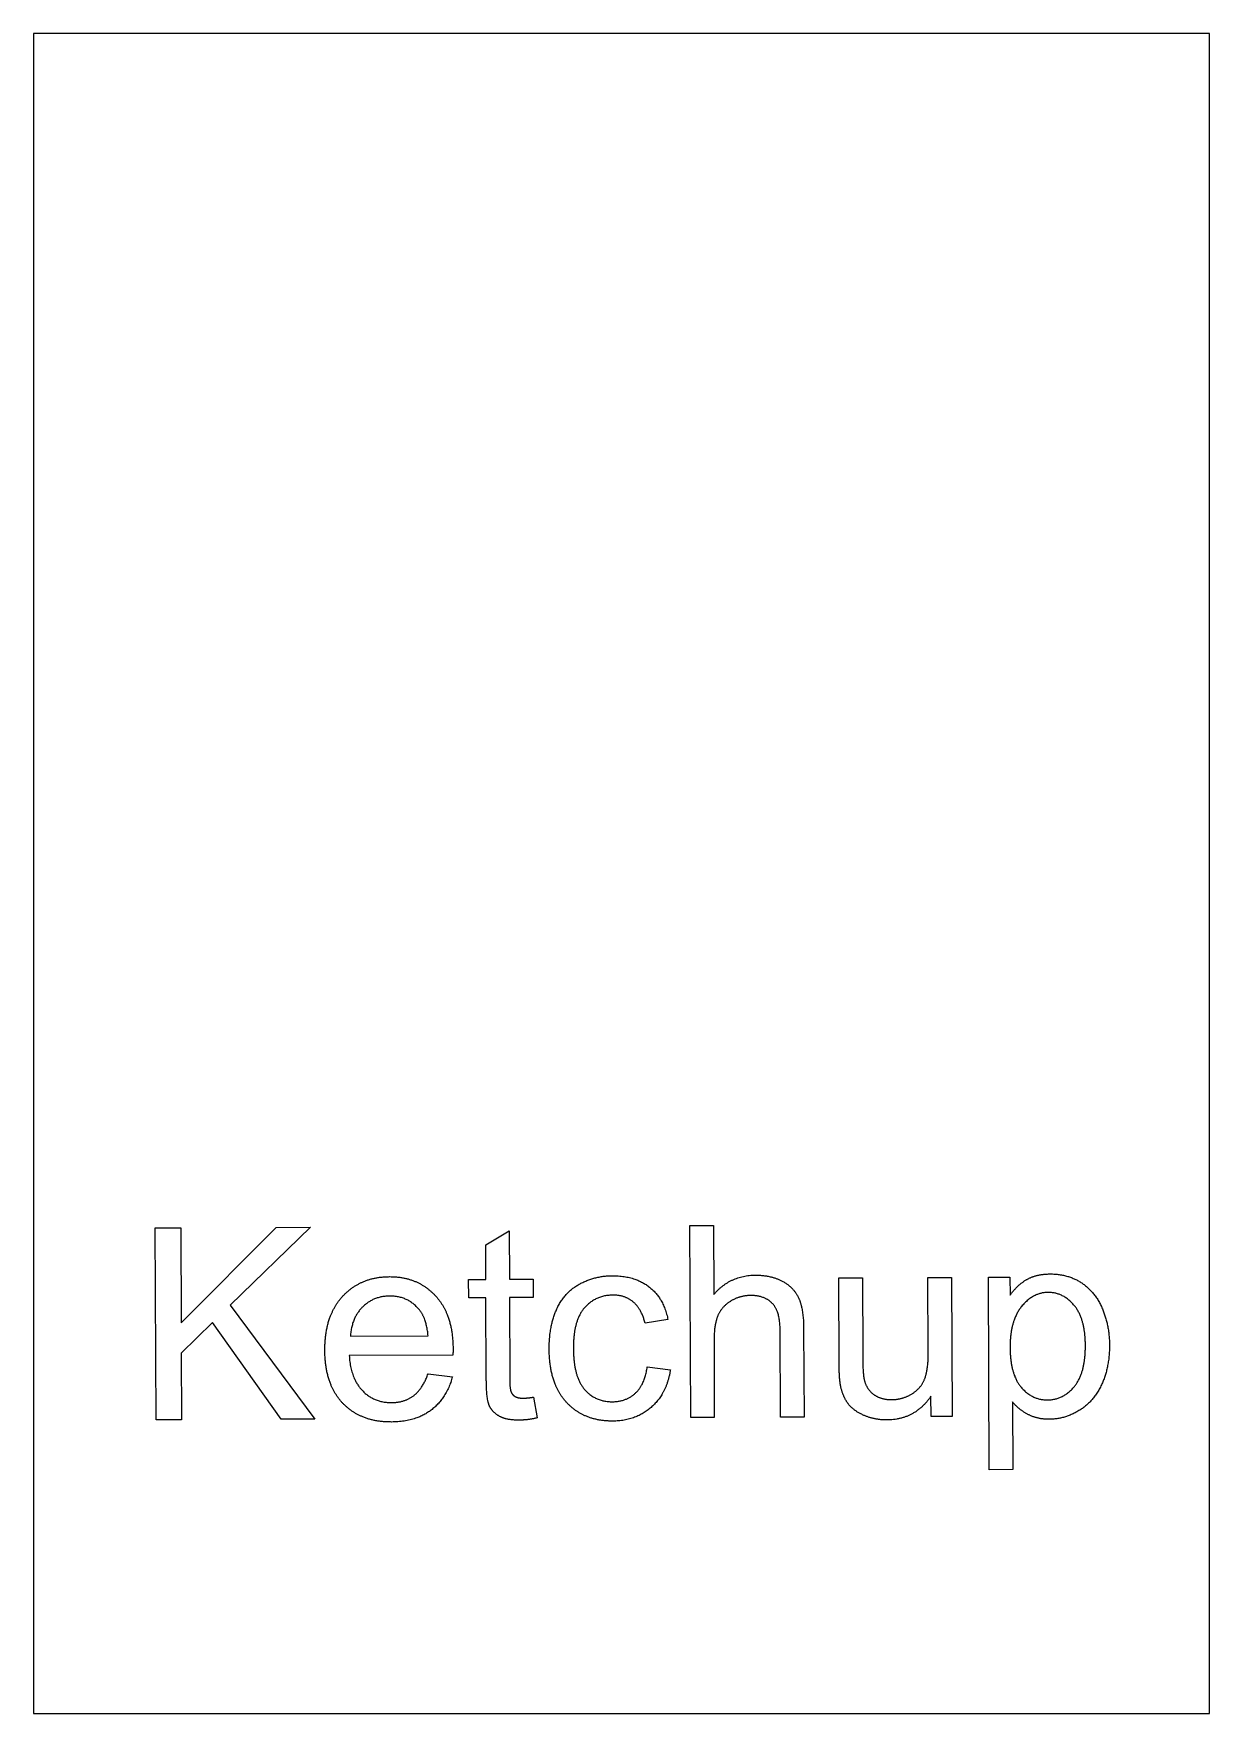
# Model space of a CAD drawing. Header units: millimetres. Extents: x -49 to 0, y 0 to 70.
import ezdxf

# ---------------------------------------------------------------- set-up
doc = ezdxf.new("R2010")
doc.units = ezdxf.units.MM
doc.layers.get('0').update_dxf_attribs({"linetype": 'CONTINUOUS'})

msp = doc.modelspace()

# ---------------------------------------------------------------- linework, layer by layer
for p, q in [((-21.647, 20.325), (-20.665, 20.329)), ((-21.614, 12.325), (-21.647, 20.325)), ((-20.665, 20.329), (-20.653, 17.459)), ((-30.157, 19.521), (-29.183, 20.114)), ((-29.183, 20.114), (-29.174, 18.09)), ((-30.151, 18.086), (-30.157, 19.521)), ((-30.871, 18.083), (-30.151, 18.086)), ((-30.868, 17.319), (-30.871, 18.083)), ((-29.174, 18.09), (-28.187, 18.094)), ((-28.187, 18.094), (-28.184, 17.33)), ((-15.445, 18.146), (-14.462, 18.15)), ((-15.43, 14.555), (-15.445, 18.146)), ((-14.462, 18.15), (-14.449, 14.936)), ((-11.728, 18.161), (-10.746, 18.165)), ((-11.716, 15.056), (-11.728, 18.161)), ((-10.746, 18.165), (-10.722, 12.37)), ((-9.207, 18.172), (-8.312, 18.175)), ((-9.174, 10.155), (-9.207, 18.172)), ((-8.312, 18.175), (-8.309, 17.422)), ((-30.148, 17.322), (-30.868, 17.319)), ((-30.134, 13.987), (-30.148, 17.322)), ((-28.184, 17.33), (-29.171, 17.326)), ((-29.171, 17.326), (-29.157, 13.937)), ((-22.564, 16.414), (-23.519, 16.263)), ((-35.795, 15.721), (-32.559, 15.735)), ((-20.645, 15.5), (-20.632, 12.329)), ((-17.876, 12.341), (-17.892, 16.013)), ((-16.909, 16.017), (-16.894, 12.345)), ((-31.524, 14.931), (-35.846, 14.913)), ((-32.563, 14.147), (-31.548, 14.025)), ((-23.429, 14.441), (-22.463, 14.319)), ((-28.166, 13.177), (-28.021, 12.31)), ((-11.601, 12.366), (-11.604, 13.218)), ((-8.204, 12.981), (-8.192, 10.159)), ((-20.632, 12.329), (-21.614, 12.325)), ((-16.894, 12.345), (-17.876, 12.341)), ((-10.722, 12.37), (-11.601, 12.366)), ((-8.192, 10.159), (-9.174, 10.155))]:
    msp.add_line(p, q)
for points in [[(-49, 0), (0, 0), (0, 70), (-49, 70)], [(-43.895, 12.234), (-43.928, 20.234), (-42.87, 20.238), (-42.853, 16.271), (-38.897, 20.254), (-37.462, 20.26), (-40.804, 17.005), (-37.281, 12.261), (-38.678, 12.255), (-41.544, 16.292), (-42.848, 15.01), (-42.837, 12.238)]]:
    msp.add_lwpolyline(points, close=True)
for points in [[(-26.268, 17.88), (-25.633, 18.235), (-24.886, 18.238)], [(-24.886, 18.238), (-23.942, 18.242), (-23.339, 17.767)], [(-20.653, 17.459), (-19.969, 18.258), (-18.921, 18.263)], [(-18.921, 18.263), (-18.277, 18.265), (-17.802, 18.013)], [(-7.597, 18.088), (-7.2, 18.311), (-6.632, 18.313)], [(-6.632, 18.313), (-5.89, 18.316), (-5.321, 17.937)], [(-36.118, 17.384), (-35.369, 18.195), (-34.168, 18.2)], [(-34.168, 18.2), (-33.006, 18.205), (-32.266, 17.417)], [(-27.21, 16.821), (-26.902, 17.526), (-26.268, 17.88)], [(-23.339, 17.767), (-22.737, 17.292), (-22.564, 16.414)], [(-17.802, 18.013), (-17.326, 17.762), (-17.119, 17.315)], [(-8.309, 17.422), (-7.995, 17.865), (-7.597, 18.088)], [(-6.722, 17.543), (-7.349, 17.541), (-7.83, 16.952)], [(-5.631, 16.997), (-6.089, 17.546), (-6.722, 17.543)], [(-5.321, 17.937), (-4.752, 17.557), (-4.46, 16.862)], [(-36.862, 15.111), (-36.868, 16.574), (-36.118, 17.384)], [(-35.29, 16.935), (-35.749, 16.48), (-35.795, 15.721)], [(-34.154, 17.392), (-34.83, 17.39), (-35.29, 16.935)], [(-32.935, 16.83), (-33.406, 17.395), (-34.154, 17.392)], [(-32.559, 15.735), (-32.627, 16.466), (-32.935, 16.83)], [(-32.266, 17.417), (-31.526, 16.628), (-31.52, 15.193)], [(-27.514, 15.177), (-27.518, 16.115), (-27.21, 16.821)], [(-26.048, 16.894), (-26.51, 16.36), (-26.505, 15.208)], [(-24.844, 17.431), (-25.586, 17.428), (-26.048, 16.894)], [(-24.005, 17.139), (-24.353, 17.433), (-24.844, 17.431)], [(-23.519, 16.263), (-23.658, 16.846), (-24.005, 17.139)], [(-19.94, 17.186), (-20.324, 16.958), (-20.486, 16.57)], [(-19.12, 17.416), (-19.556, 17.414), (-19.94, 17.186)], [(-18.215, 17.084), (-18.536, 17.418), (-19.12, 17.416)], [(-17.892, 16.013), (-17.895, 16.75), (-18.215, 17.084)], [(-17.119, 17.315), (-16.913, 16.868), (-16.909, 16.017)], [(-7.83, 16.952), (-8.31, 16.363), (-8.306, 15.245)], [(-5.168, 15.34), (-5.173, 16.447), (-5.631, 16.997)], [(-4.46, 16.862), (-4.168, 16.168), (-4.164, 15.338)], [(-20.486, 16.57), (-20.648, 16.182), (-20.645, 15.5)], [(-36.108, 12.918), (-36.856, 13.698), (-36.862, 15.111)], [(-35.846, 14.913), (-35.788, 13.959), (-35.3, 13.453)], [(-31.52, 15.193), (-31.52, 15.106), (-31.524, 14.931)], [(-26.782, 12.951), (-27.508, 13.725), (-27.514, 15.177)], [(-26.505, 15.208), (-26.5, 14.04), (-26.05, 13.513)], [(-14.449, 14.936), (-14.446, 14.166), (-14.385, 13.899)], [(-11.872, 13.923), (-11.713, 14.314), (-11.716, 15.056)], [(-8.306, 15.245), (-8.301, 14.126), (-7.846, 13.593)], [(-5.628, 13.621), (-5.164, 14.177), (-5.168, 15.34)], [(-4.164, 15.338), (-4.161, 14.449), (-4.477, 13.735)], [(-33.165, 13.238), (-32.785, 13.523), (-32.563, 14.147)], [(-31.548, 14.025), (-31.784, 13.135), (-32.432, 12.641)], [(-23.916, 13.347), (-23.53, 13.703), (-23.429, 14.441)], [(-22.463, 14.319), (-22.617, 13.32), (-23.267, 12.752)], [(-15.366, 13.639), (-15.427, 13.928), (-15.43, 14.555)], [(-35.3, 13.453), (-34.812, 12.948), (-34.086, 12.951)], [(-30.01, 12.828), (-30.131, 13.103), (-30.134, 13.987)], [(-29.157, 13.937), (-29.156, 13.517), (-29.103, 13.397)], [(-29.103, 13.397), (-29.051, 13.277), (-28.933, 13.206)], [(-26.05, 13.513), (-25.601, 12.985), (-24.881, 12.988)], [(-24.881, 12.988), (-24.302, 12.991), (-23.916, 13.347)], [(-15.06, 12.911), (-15.277, 13.208), (-15.366, 13.639)], [(-14.385, 13.899), (-14.29, 13.512), (-13.989, 13.292)], [(-13.246, 13.074), (-12.804, 13.076), (-12.418, 13.304)], [(-12.418, 13.304), (-12.031, 13.532), (-11.872, 13.923)], [(-7.846, 13.593), (-7.391, 13.06), (-6.747, 13.063)], [(-6.747, 13.063), (-6.092, 13.066), (-5.628, 13.621)], [(-4.477, 13.735), (-4.793, 13.022), (-5.4, 12.64)], [(-34.089, 12.143), (-35.36, 12.138), (-36.108, 12.918)], [(-32.432, 12.641), (-33.079, 12.147), (-34.089, 12.143)], [(-34.086, 12.951), (-33.546, 12.953), (-33.165, 13.238)], [(-29.593, 12.385), (-29.888, 12.553), (-30.01, 12.828)], [(-28.933, 13.206), (-28.816, 13.136), (-28.597, 13.137)], [(-28.597, 13.137), (-28.434, 13.138), (-28.166, 13.177)], [(-24.866, 12.181), (-26.056, 12.176), (-26.782, 12.951)], [(-23.267, 12.752), (-23.917, 12.185), (-24.866, 12.181)], [(-14.398, 12.42), (-14.843, 12.615), (-15.06, 12.911)], [(-13.989, 13.292), (-13.688, 13.073), (-13.246, 13.074)], [(-11.604, 13.218), (-12.277, 12.233), (-13.439, 12.228)], [(-7.56, 12.459), (-7.951, 12.665), (-8.204, 12.981)], [(-5.4, 12.64), (-6.007, 12.258), (-6.678, 12.256)], [(-28.763, 12.219), (-29.298, 12.217), (-29.593, 12.385)], [(-28.021, 12.31), (-28.435, 12.221), (-28.763, 12.219)], [(-13.439, 12.228), (-13.952, 12.226), (-14.398, 12.42)], [(-6.678, 12.256), (-7.169, 12.254), (-7.56, 12.459)]]:
    msp.add_open_spline(points, degree=2)

doc.saveas('drawing.dxf')
